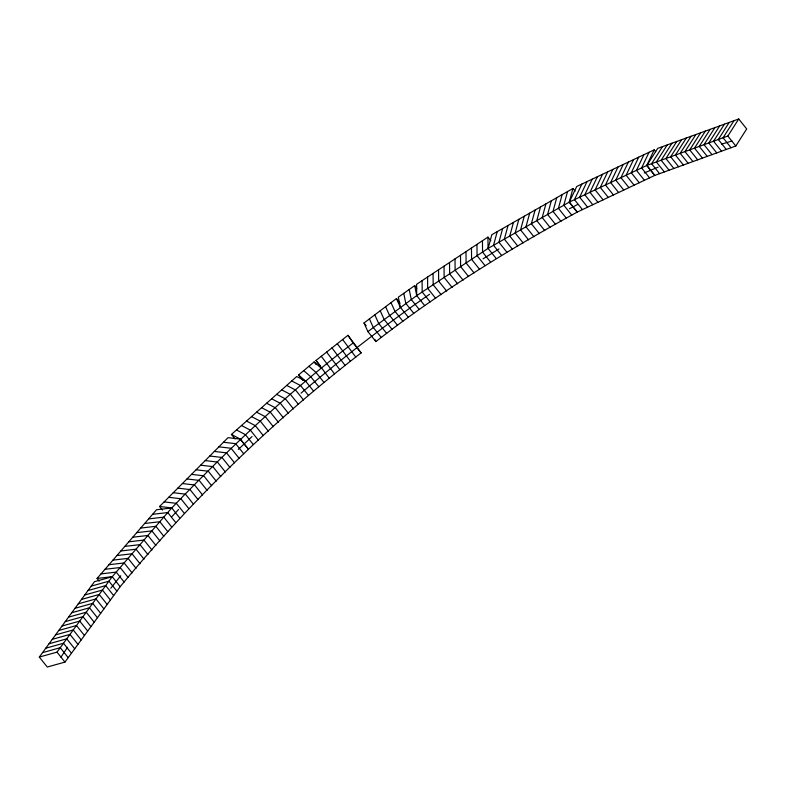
<?xml version="1.0" encoding="UTF-8"?>
<svg xmlns="http://www.w3.org/2000/svg" width="786" height="786" viewBox="0 0 786 786"><rect width="100%" height="100%" fill="white"/><g stroke="black" fill="none" stroke-linecap="round" stroke-linejoin="round"><path stroke-width="1.18" d="M497.233 231.634L493.52 245.301L501.488 255.263M502.637 228.549L498.933 242.226L506.901 252.178M508.051 225.474L504.337 239.141L512.305 249.103M513.455 222.389L509.75 236.055L517.719 246.018M518.868 219.304L515.154 232.97L523.122 242.933M524.272 216.219L520.558 229.885L528.536 239.848M529.685 213.134L525.972 226.8L533.94 236.763M535.089 210.049L531.375 223.725L539.353 233.678M540.503 206.973L536.789 220.64L544.757 230.603M545.906 203.888L542.193 217.555L550.161 227.518M551.32 200.803L547.606 214.47L555.574 224.432M556.724 197.718L553.01 211.385L560.978 221.347M562.128 194.633L558.424 208.3L566.392 218.262M567.541 191.548L563.827 205.225L571.795 215.177M572.945 188.473L491.82 234.719L488.116 248.386L569.241 202.14L572.945 188.473L575.126 191.185M654.188 149.851L646.78 165.453L654.748 175.416L577.278 212.063L569.3 202.1L576.718 186.498L654.188 149.851L655.642 151.669M581.876 184.062L574.468 199.664L582.436 209.616M587.044 181.615L579.636 197.217L587.604 207.18M592.212 179.169L584.804 194.771L592.772 204.733M597.38 176.732L589.962 192.334L597.93 202.287M602.538 174.286L595.13 189.888L603.098 199.85M607.706 171.839L600.298 187.441L608.266 197.404M612.874 169.403L605.456 185.005L613.424 194.957M618.032 166.956L610.624 182.558L618.592 192.521M623.2 164.51L615.792 180.112L623.76 190.074M628.368 162.073L620.95 177.675L628.928 187.628M633.536 159.627L626.118 175.229L634.086 185.191M638.694 157.18L631.286 172.782L639.254 182.745M643.862 154.744L636.454 170.336L644.422 180.299M649.03 152.297L641.612 167.899L649.58 177.862M646.839 165.424L657.725 148.367L738.732 118.981L746.7 128.943L735.814 146L654.807 175.386L646.839 165.424L727.846 136.037L738.732 118.981M662.49 146.638L651.604 163.704L659.572 173.657M667.255 144.909L656.369 161.975L664.337 171.928M672.02 143.18L661.134 160.246L669.102 170.198M676.785 141.451L665.899 158.517L673.867 168.479M681.55 139.721L670.664 156.787L678.632 166.75M686.316 137.992L675.429 155.058L683.398 165.021M691.081 136.263L680.195 153.329L688.163 163.291M695.846 134.534L684.96 151.6L692.928 161.562M700.611 132.805L689.725 149.871L697.693 159.833M705.376 131.075L694.49 148.141L702.458 158.104M710.141 129.346L699.255 146.412L707.223 156.375M714.906 127.617L704.02 144.683L711.988 154.645M719.671 125.898L708.785 142.954L716.753 152.916M724.437 124.168L713.55 141.225L721.519 151.187M729.202 122.439L718.316 139.495L726.284 149.458M733.967 120.71L723.081 137.766L731.049 147.729M60.944 657.165L67.576 647.261M39.3 657.057L94.487 581.679L112.182 576.747L56.995 652.134L39.3 657.057L47.268 667.019L64.963 662.097L120.16 586.71L112.231 576.688L97.061 578.467L99.233 581.178M110.747 588.292L120.73 575.755M97.061 578.467L156.542 509.75L171.712 507.972L112.231 576.688M120.199 586.651C191.597 500.21 272.251 421.316 361.128 352.914L347.952 335.327L315.972 360.46L329.147 378.046M171.938 516.589L178.53 509.505M162.476 510.104L159.578 506.479L228.038 437.655L240.221 439.089L248.248 449.002L240.221 439.089L231.448 434.432L296.754 376.504L305.587 381.102L313.555 391.064M159.578 506.479L171.761 507.923C228.48 449.012 288.059 392.578 353.16 342.951L347.952 335.327M238.286 449.454L252.06 436.564M301.067 393.118C342.264 358.092 385.15 325.05 429.578 294.249M302.885 380.404L298.542 374.971L314.135 361.953L321.179 368.084M569.241 202.14L577.209 212.102C507.137 250.37 438.991 292.53 375.885 341.566L367.917 331.604L364.006 322.977L396.409 298.582L400.025 303.111M367.917 331.604L416.708 295.615L488.047 248.425L487.939 237.107L416.609 284.296L416.708 295.615L424.676 305.577M416.865 288.324L414.694 285.613L398.305 297.196L400.32 307.208L408.288 317.171M483.085 258.83L499.002 248.936M569.457 208.752L577.622 204.488M569.3 202.1L646.78 165.453M721.676 144.143L731.884 140.999M91.245 586.11L108.94 581.178L116.908 591.141M87.993 590.541L105.697 585.619L113.665 595.582M84.75 594.982L102.445 590.05L110.413 600.013M81.508 599.413L99.203 594.481L107.171 604.444M78.256 603.845L95.951 598.922L103.919 608.885M75.014 608.285L92.709 603.353L100.677 613.316M71.762 612.716L89.457 607.784L97.435 617.747M68.52 617.148L86.214 612.225L94.182 622.188M65.267 621.588L82.972 616.656L90.94 626.619M62.025 626.02L79.72 621.097L87.688 631.05M58.783 630.451L76.478 625.528L84.446 635.491M55.531 634.892L73.226 629.959L81.194 639.922M52.289 639.323L69.983 634.4L77.952 644.353M49.037 643.754L66.731 638.831L74.709 648.794M45.794 648.195L63.489 643.262L71.457 653.225M42.542 652.626L60.247 647.703L68.215 657.656M152.572 514.329L167.742 512.56L175.72 522.523M148.613 518.907L163.783 517.139L171.751 527.101M144.644 523.496L159.813 521.717L167.782 531.68M140.674 528.074L155.854 526.296L163.822 536.258M136.715 532.653L151.885 530.884L159.853 540.847M132.746 537.231L147.915 535.462L155.893 545.425M128.786 541.819L143.956 540.041L151.924 550.004M124.817 546.398L139.987 544.629L147.955 554.582M120.848 550.976L136.027 549.208L143.995 559.17M116.888 555.555L132.058 553.786L140.026 563.749M112.919 560.143L128.089 558.365L136.066 568.327M108.959 564.721L124.129 562.953L132.097 572.906M104.99 569.3L120.16 567.531L128.128 577.494M101.021 573.878L116.2 572.11L124.168 582.072M223.47 442.243L235.662 443.677L243.631 453.64M218.911 446.831L231.094 448.266L239.062 458.228M214.342 451.419L226.535 452.864L234.503 462.816M209.783 456.008L221.966 457.452L229.934 467.405M205.215 460.596L217.408 462.04L225.376 471.993M200.656 465.184L212.839 466.629L220.807 476.581M196.087 469.773L208.28 471.217L216.248 481.17M191.529 474.361L203.712 475.805L211.68 485.758M186.96 478.949L199.153 480.393L207.121 490.346M182.401 483.537L194.584 484.982L202.552 494.934M177.833 488.126L190.025 489.57L197.993 499.523M173.274 492.714L185.457 494.158L193.425 504.111M168.705 497.302L180.888 498.746L188.866 508.699M164.146 501.89L176.329 503.335L184.297 513.287M291.734 380.964L300.566 385.562L308.534 395.525M286.713 385.415L295.536 390.013L303.514 399.976M281.683 389.876L290.515 394.474L298.484 404.436M276.662 394.326L285.495 398.934L293.463 408.887M271.642 398.787L280.474 403.385L288.442 413.348M266.611 403.238L275.444 407.846L283.412 417.808M261.591 407.698L270.423 412.296L278.391 422.259M256.57 412.159L265.403 416.757L273.371 426.719M251.54 416.609L260.372 421.208L268.35 431.17M246.519 421.07L255.352 425.668L263.32 435.631M241.499 425.521L250.331 430.129L258.299 440.081M236.478 429.981L245.311 434.579L253.279 444.542M308.937 366.286L315.982 372.426L323.95 382.389M303.74 370.628L310.784 376.769L318.752 386.732M298.542 374.971L305.587 381.102M727.846 136.037L735.814 146M487.939 237.107L490.837 240.732M488.047 248.425L496.084 258.348M490.523 262.023L482.555 252.06L482.457 240.742M485.041 265.648L477.073 255.686L476.964 244.367M479.548 269.284L471.58 259.321L471.482 248.003M474.066 272.909L466.098 262.946L465.99 251.628M468.574 276.544L460.606 266.582L460.508 255.263M463.092 280.17L455.123 270.207L455.015 258.889M457.599 283.795L449.631 273.842L449.533 262.524M452.117 287.43L444.149 277.468L444.041 266.149M446.625 291.056L438.657 281.103L438.559 269.785M441.143 294.691L433.174 284.728L433.066 273.41M435.65 298.316L427.682 288.354L427.584 277.036M430.168 301.952L422.2 291.989L422.092 280.671M419.213 309.438L411.245 299.476L409.231 289.474M413.75 313.3L405.782 303.347L403.768 293.335M402.884 321.228L394.916 311.276L391.006 302.649M397.49 325.296L389.522 315.333L385.602 306.717M392.086 329.363L384.118 319.401L380.208 310.775M386.692 333.431L378.714 323.468L374.804 314.842M381.289 337.499L373.321 327.536L369.41 318.91M364.006 322.977L366.178 325.689M353.16 342.951L361.128 352.914M355.803 357.109L342.627 339.513M350.468 361.295L337.292 343.708M345.142 365.48L331.957 347.893M339.807 369.675L326.632 352.079M334.482 373.861L321.297 356.274M315.972 360.46L320.315 365.893M314.135 361.953L316.306 364.665M231.448 434.432L235.073 438.961M171.761 507.923L179.68 517.935M56.995 652.134L64.963 662.097M396.409 298.582L400.32 307.208M374.912 339.405L375.885 341.566M414.694 285.613L416.708 295.615M644.333 172.94A612.599 208.044 -38.7 0 1 658.128 167.172"/></g></svg>
